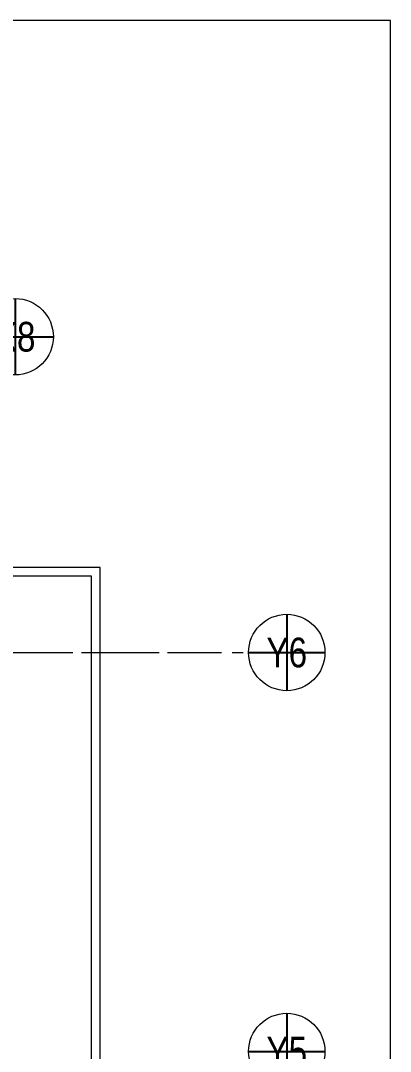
# Model space of a CAD drawing. Header units: millimetres. Extents: x -343543 to 400519, y -115663 to 104219.
# Drawn here: x -222790 to -218433, y 14701 to 26844 of the extents above; entities that cross this region are included whole.
import ezdxf
from ezdxf.enums import TextEntityAlignment as Align
from ezdxf.xclip import XClip

# ---------------------------------------------------------------- set-up
doc = ezdxf.new("R2010")
doc.units = ezdxf.units.MM
doc.header["$XCLIPFRAME"] = 0
doc.linetypes.add('XREF MAT BANG TUONG XAY$0$CENTER', pattern=[50.8, 31.75, -6.35, 6.35, -6.35])
doc.layers.get('0').update_dxf_attribs({"color": 231, "lineweight": 0})
doc.layers.get('DefPoints').update_dxf_attribs({"color": 191})
for name, color, linetype, lineweight in [('A-SYMBOLS', 10, 'Continuous', 13), ('XREF MAT BANG TUONG XAY$0$00.xref_IKIGAI_Truc$0$A-SYMBOLS', 8, 'Continuous', 13), ('XREF MAT BANG TUONG XAY$0$01.Xref _MB T1$0$A-FNSH', 8, 'Continuous', 9), ('XREF MAT BANG TUONG XAY$0$A-GRID', 8, 'XREF MAT BANG TUONG XAY$0$CENTER', 15)]:
    doc.layers.add(name, color=color, linetype=linetype, lineweight=lineweight)
doc.styles.add('XREF MAT BANG TUONG XAY$0$00.xref_IKIGAI_Truc$0$VTK_Arial_3.5 mm', font='arial.ttf', dxfattribs={"width": 0.8, "height": 3.5})

# ---------------------------------------------------------------- blocks, each defined once
blk = doc.blocks.new('*U131')
at = {"color": 8}
blk.add_circle((0, 0), 4.5, dxfattribs=at)
at = {"layer": 'DefPoints', "color": 8}
for p, q in [((0, 4.5), (0, -4.5)), ((-4.5, 0), (4.5, 0))]:
    blk.add_line(p, q, dxfattribs=at)
at = {"color": 8, "style": 'XREF MAT BANG TUONG XAY$0$00.xref_IKIGAI_Truc$0$VTK_Arial_3.5 mm', "width": 0.8}
blk.add_attdef('X12', text='', height=3.5, dxfattribs=at).set_placement((0, 0), align=Align.MIDDLE_CENTER)
blk = doc.blocks.new('XREF MAT BANG TUONG XAY$0$00.xref_IKIGAI_Truc')
at = {"layer": 'XREF MAT BANG TUONG XAY$0$A-GRID', "color": 8, "ltscale": 20}
blk.add_lwpolyline([(-2907.5, 19400), (42750, 19400)], dxfattribs=at)
at = {"layer": 'XREF MAT BANG TUONG XAY$0$00.xref_IKIGAI_Truc$0$A-SYMBOLS', "color": 8}
ref = blk.add_blockref('*U131', (40000, 23120), dxfattribs=dict(at, xscale=100, yscale=100, zscale=100))
ref.add_attrib('X12', 'X8', dxfattribs={"layer": '0', "height": 350, "style": 'XREF MAT BANG TUONG XAY$0$00.xref_IKIGAI_Truc$0$VTK_Arial_3.5 mm', "width": 0.8}).set_placement((40000, 23120), align=Align.MIDDLE_CENTER)
ref = blk.add_blockref('*U131', (43200, 19400), dxfattribs=dict(at, xscale=100, yscale=100, zscale=100))
ref.add_attrib('X12', 'Y6', dxfattribs={"layer": '0', "height": 350, "style": 'XREF MAT BANG TUONG XAY$0$00.xref_IKIGAI_Truc$0$VTK_Arial_3.5 mm', "width": 0.8}).set_placement((43200, 19400), align=Align.MIDDLE_CENTER)
ref = blk.add_blockref('*U131', (43200, 14700), dxfattribs=dict(at, xscale=100, yscale=100, zscale=100))
ref.add_attrib('X12', 'Y5', dxfattribs={"layer": '0', "height": 350, "style": 'XREF MAT BANG TUONG XAY$0$00.xref_IKIGAI_Truc$0$VTK_Arial_3.5 mm', "width": 0.8}).set_placement((43200, 14700), align=Align.MIDDLE_CENTER)
blk = doc.blocks.new('XREF MAT BANG TUONG XAY$0$xref_IKIGAI_Cot')
at = {"layer": 'XREF MAT BANG TUONG XAY$0$A-GRID', "color": 8, "ltscale": 20}
blk.add_lwpolyline([(-2907.5, 19400), (42750, 19400)], dxfattribs=at)
blk = doc.blocks.new('01.Xref _MB T1')
at = {"color": 8}
blk.add_lwpolyline([(-4979.15314, -13156.18578), (44420.84686, -13156.18578), (44420.84686, 26843.81422), (-4979.15314, 26843.81422)], close=True, dxfattribs=at)
at = {"layer": 'XREF MAT BANG TUONG XAY$0$01.Xref _MB T1$0$A-FNSH', "color": 8}
for points in [[(31714.99073, 1999.99999), (41000, 1999.99998), (41000.00012, 20399.99968), (25516.68715, 20400.0078)], [(40900, 9194.99984), (40900.00012, 20299.99973), (25616.68709, 20300.00774), (25616.68709, 19495)]]:
    blk.add_lwpolyline(points, dxfattribs=at)
at = {"color": 8}
blk.add_blockref('XREF MAT BANG TUONG XAY$0$00.xref_IKIGAI_Truc', (0.00011, 0), dxfattribs=at)
ref = blk.add_blockref('XREF MAT BANG TUONG XAY$0$xref_IKIGAI_Cot', (-0.00927, -0.00001), dxfattribs=at)
XClip(ref).set_block_clipping_path([(-1610.3425959283, -2225.6693134198), (41829.1295208634, 21555.8819575264)])

msp = doc.modelspace()

# ---------------------------------------------------------------- block references
at = {"layer": 'A-SYMBOLS'}
msp.add_blockref('01.Xref _MB T1', (-262854, 0), dxfattribs=at)

doc.saveas('drawing.dxf')
